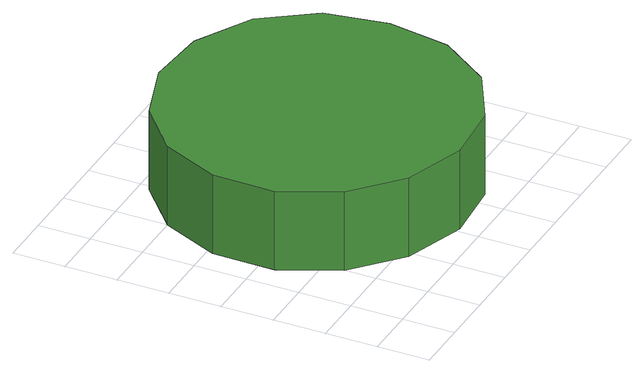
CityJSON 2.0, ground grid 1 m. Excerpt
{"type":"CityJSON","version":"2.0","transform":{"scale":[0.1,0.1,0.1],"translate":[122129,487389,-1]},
"CityObjects":{
"tree1":{"type":"SolitaryVegetationObject","attributes":{"function":"something"},"geometry":[{"type":"MultiSurface","lod":"1","boundaries":[[[0,1,2,3,4,5,6,7,8,9,10,11,12,13,14]],[[15,16,17,18,19,20,21,22,23,24,25,26,27,28,29]],[[0,29,28,1]],[[1,28,27,2]],[[2,27,26,3]],[[3,26,25,4]],[[4,25,24,5]],[[5,24,23,6]],[[6,23,22,7]],[[7,22,21,8]],[[8,21,20,9]],[[9,20,19,10]],[[10,19,18,11]],[[11,18,17,12]],[[12,17,16,13]],[[13,16,15,14]],[[14,15,29,0]]]}]},
"tree2":{"type":"SolitaryVegetationObject","attributes":{"function":"something"}}
},
"vertices":[
[63,33,24],[61,45,24],[54,55,24],[43,61,24],[31,62,24],[19,58,24],[10,50,24],[5,39,24],[5,27,24],[10,16,24],[19,8,24],[31,4,24],[43,5,24],[54,11,24],[61,21,24],[61,21,8],[54,11,8],[43,5,8],[31,4,8],[19,8,8],[10,16,8],[5,27,8],[5,39,8],[10,50,8],[19,58,8],[31,62,8],[43,61,8],[54,55,8],[61,45,8],[63,33,8]
]}
